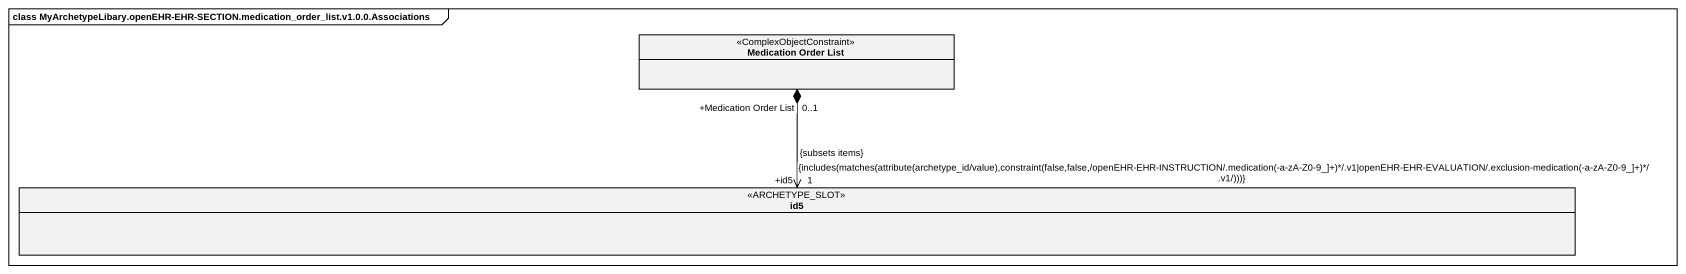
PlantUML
@startuml
mainframe class MyArchetypeLibary.openEHR-EHR-SECTION.medication_order_list.v1.0.0.Associations
hide circle
hide empty members
class "Medication Order List" as Medication_Order_List <<ComplexObjectConstraint>>
class id5 <<ARCHETYPE_SLOT>>
Medication_Order_List "+Medication Order List\n0..1" *--> "+id5\n1\n{includes(matches(attribute(archetype_id/value),constraint(false,false,/openEHR-EHR-INSTRUCTION/.medication(-a-zA-Z0-9_]+)*/.v1|openEHR-EHR-EVALUATION/.exclusion-medication(-a-zA-Z0-9_]+)*/.v1/)))}\n{subsets items}" id5
@enduml
